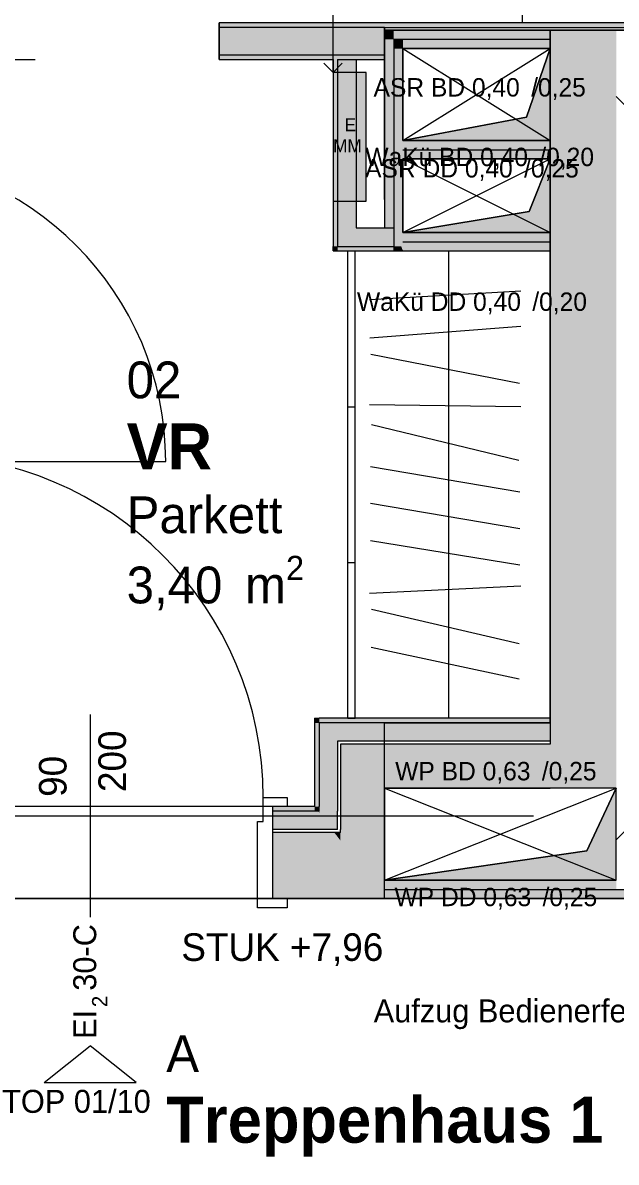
# Model space of a CAD drawing. Header units: metres. Extents: x -4 to 206, y -18 to 45.
# Drawn here: x 7.311 to 8.925, y -6.941 to -3.845 of the extents above; entities that cross this region are included whole.
import ezdxf

# ---------------------------------------------------------------- set-up
doc = ezdxf.new("R2010")
doc.units = ezdxf.units.M
doc.header["$MEASUREMENT"] = 0
for name, pattern in [('Achse', [0.004, 0.002, -0.001, 0, -0.001]), ('Strichlinie eng', [0.002, 0.0015, -0.0005]), ('Untersicht', [0.001, 0.0005, -0.0005])]:
    doc.linetypes.add(name, pattern=pattern)
for name, color, linetype in [('2._2.Stock PP STG1_4_000 Achsraster', 7, 'Continuous'), ('2._2.Stock PP STG1_4_120 Wand Innen tragend', 7, 'Continuous'), ('2._2.Stock PP STG1_4_130 Wand Innen', 7, 'Continuous'), ('2._2.Stock PP STG1_4_170 Schachtwände', 7, 'Continuous'), ('2._2.Stock PP STG1_4_220 Bodenaufbau', 7, 'Continuous'), ('2._2.Stock PP STG1_4_270 Deckendurchbruchsymbol', 7, 'Continuous'), ('2._2.Stock PP STG1_4_510 Möblierung', 7, 'Continuous'), ('2._2.Stock PP STG1_4_630 Elektrische Installation', 7, 'Continuous'), ('2._2.Stock PP STG1_4_810 Raum', 7, 'Continuous'), ('2._2.Stock PP STG1_4_815 Raumbegrenzung', 7, 'Continuous'), ('2._2.Stock PP STG1_4_910 Allgemein Bemaßung.x', 7, 'Continuous'), ('2._2.Stock PP STG1_4_945 Einreichplan Beschriftung', 7, 'Continuous'), ('2._2.Stock PP STG1_4_950 Polierplan Bemaßung', 7, 'Continuous')]:
    doc.layers.add(name, color=color, linetype=linetype)
doc.styles.add('ERSTELLTER_STIL_2', font='')
doc.styles.add('ERSTELLTER_STIL_6', font='')
doc.styles.get('ERSTELLTER_STIL_2').set_extended_font_data('Eurostile')
doc.styles.get('ERSTELLTER_STIL_6').set_extended_font_data('Eurostile', bold=True)

msp = doc.modelspace()

# ---------------------------------------------------------------- hatches: boundary and pattern name
at = {"layer": '2._2.Stock PP STG1_4_120 Wand Innen tragend', "linetype": 'Continuous', "lineweight": 13, "true_color": 0x3f7f02}
for points in [[(8.745, -4.045), (8.925, -4.045), (8.745, -3.865)], [(8.745, -3.865), (8.925, -4.045), (8.925, -3.865)], [(8.745, -4.045), (8.745, -5.925), (8.925, -5.925), (8.925, -4.045)], [(8.295, -5.805), (8.175, -5.805), (8.295, -5.925)], [(8.295, -5.925), (8.175, -5.805), (8.175, -5.925)], [(8.295, -5.925), (8.745, -5.925), (8.745, -5.805), (8.295, -5.805)], [(8.295, -6.045), (8.295, -5.925), (8.175, -5.925), (8.175, -6.045)], [(7.99, -6.225), (8.175, -6.225), (8.175, -6.0671), (8.1582, -6.045), (7.99, -6.045)], [(8.1582, -6.045), (8.1675, -6.0572), (8.1675, -6.045)], [(8.1675, -6.045), (8.1675, -6.0572), (8.175, -6.0671), (8.175, -6.045)], [(8.295, -6.045), (8.175, -6.045), (8.175, -6.0671), (8.295, -6.225)], [(8.175, -6.0671), (8.175, -6.225), (8.295, -6.225)]]:
    msp.add_hatch(color=76, dxfattribs=at).paths.add_polyline_path(points)
at = {"layer": '2._2.Stock PP STG1_4_120 Wand Innen tragend', "linetype": 'Continuous', "lineweight": 13, "true_color": 0xfb02fe}
for points in [[(8.1175, -5.735), (8.105, -5.735), (8.1175, -5.7475)], [(8.105, -5.7475), (8.1175, -5.7475), (8.105, -5.735)], [(8.105, -5.975), (8.1175, -5.975), (8.1175, -5.7475), (8.105, -5.7475)], [(8.1175, -5.7475), (8.745, -5.7475), (8.745, -5.735), (8.1175, -5.735)], [(7.99, -5.9875), (8.105, -5.9875), (8.105, -5.975), (7.99, -5.975)], [(8.1175, -5.975), (8.105, -5.975), (8.1145, -5.9875), (8.1175, -5.9875)], [(8.1145, -5.9875), (8.105, -5.975), (8.105, -5.9875)]]:
    msp.add_hatch(color=6, dxfattribs=at).paths.add_polyline_path(points)
at = {"layer": '2._2.Stock PP STG1_4_120 Wand Innen tragend', "linetype": 'Continuous', "lineweight": 13, "true_color": 0xffaa00}
for points in [[(8.1675, -5.7475), (8.1175, -5.7475), (8.1675, -5.7975)], [(8.1675, -5.7975), (8.1175, -5.7475), (8.1175, -5.7975)], [(8.1675, -5.7975), (8.745, -5.7975), (8.745, -5.7475), (8.1675, -5.7475)], [(8.1675, -5.9875), (8.1675, -5.7975), (8.1175, -5.7975), (8.1175, -5.9875)], [(7.99, -6.0375), (8.1175, -6.0375), (8.1175, -5.9914), (8.1145, -5.9875), (7.99, -5.9875)], [(8.1145, -5.9875), (8.1175, -5.9914), (8.1175, -5.9875)], [(8.1675, -6.0375), (8.1675, -5.9875), (8.1175, -5.9875), (8.1175, -5.9914), (8.1525, -6.0375)], [(8.1175, -6.0375), (8.1525, -6.0375), (8.1175, -5.9914)]]:
    msp.add_hatch(color=40, dxfattribs=at).paths.add_polyline_path(points)
at = {"layer": '2._2.Stock PP STG1_4_130 Wand Innen', "linetype": 'Continuous', "lineweight": 13, "true_color": 0xfb02fe}
for points in [[(8.295, -3.845), (7.845, -3.845), (7.845, -3.8575), (8.295, -3.8575)], [(9.37, -3.845), (8.295, -3.845), (8.295, -3.8575), (9.37, -3.8575)], [(7.845, -3.945), (8.295, -3.945), (8.295, -3.9325), (7.845, -3.9325)], [(8.155, -3.945), (8.155, -4.4525), (8.1675, -4.4525), (8.1675, -3.945)], [(8.1675, -4.4525), (8.155, -4.4525), (8.155, -4.465)], [(8.1675, -4.4525), (8.155, -4.465), (8.1675, -4.465)], [(8.32, -4.4525), (8.1675, -4.4525), (8.1675, -4.465), (8.32, -4.465)]]:
    msp.add_hatch(color=6, dxfattribs=at).paths.add_polyline_path(points)
at = {"layer": '2._2.Stock PP STG1_4_130 Wand Innen', "linetype": 'Continuous', "lineweight": 13, "true_color": 0xffaa00}
for points in [[(8.295, -3.8575), (7.845, -3.8575), (7.845, -3.9325), (8.295, -3.9325)], [(8.1675, -3.945), (8.1675, -4.4025), (8.2175, -4.4025), (8.2175, -3.945)], [(8.2175, -4.4025), (8.1675, -4.4025), (8.1675, -4.4525)], [(8.2175, -4.4025), (8.1675, -4.4525), (8.2175, -4.4525)], [(8.32, -4.4025), (8.2175, -4.4025), (8.2175, -4.4525), (8.32, -4.4525)]]:
    msp.add_hatch(color=40, dxfattribs=at).paths.add_polyline_path(points)
at = {"layer": '2._2.Stock PP STG1_4_170 Schachtwände', "linetype": 'Continuous', "lineweight": 13, "true_color": 0xfb02fe}
for points in [[(8.295, -3.89), (8.32, -3.89), (8.295, -3.865)], [(8.32, -3.865), (8.295, -3.865), (8.32, -3.89)], [(8.32, -3.89), (8.745, -3.89), (8.745, -3.865), (8.32, -3.865)], [(8.295, -4.325), (8.32, -4.395), (8.32, -3.89), (8.295, -3.89)], [(8.345, -3.915), (8.32, -3.89), (8.32, -3.915)], [(8.345, -3.89), (8.32, -3.89), (8.345, -3.915)], [(8.345, -3.915), (8.745, -3.915), (8.745, -3.89), (8.345, -3.89)], [(8.32, -3.915), (8.32, -4.395), (8.345, -4.465), (8.345, -3.915)], [(8.345, -4.19), (8.745, -4.19), (8.745, -4.165), (8.345, -4.165)], [(8.345, -4.215), (8.745, -4.215), (8.745, -4.19), (8.345, -4.19)], [(8.32, -4.395), (8.295, -4.325), (8.295, -4.4025), (8.32, -4.4025)], [(8.32, -4.4025), (8.3227, -4.4025), (8.32, -4.395)], [(8.32, -4.4525), (8.3405, -4.4525), (8.3227, -4.4025), (8.32, -4.4025)], [(8.345, -4.44), (8.745, -4.44), (8.745, -4.415), (8.345, -4.415)], [(8.3405, -4.4525), (8.32, -4.4525), (8.32, -4.465), (8.345, -4.465)], [(8.345, -4.465), (8.745, -4.465), (8.745, -4.44), (8.345, -4.44)], [(8.925, -6.175), (8.295, -6.175), (8.295, -6.2), (8.925, -6.2)], [(8.95, -6.2), (8.295, -6.2), (8.295, -6.225), (8.95, -6.225)]]:
    msp.add_hatch(color=6, dxfattribs=at).paths.add_polyline_path(points)
at = {"layer": '2._2.Stock PP STG1_4_270 Deckendurchbruchsymbol', "linetype": 'Continuous', "lineweight": 0}
for points in [[(8.345, -4.165), (8.745, -4.165), (8.745, -3.915), (8.6811, -4.1011)], [(8.345, -4.415), (8.745, -4.415), (8.745, -4.215), (8.6879, -4.3579)], [(8.295, -6.175), (8.925, -6.175), (8.925, -5.925), (8.8448, -6.0948)]]:
    msp.add_hatch(color=8, dxfattribs=at).paths.add_polyline_path(points)
at = {"layer": '2._2.Stock PP STG1_4_630 Elektrische Installation', "linetype": 'Continuous', "lineweight": 0, "true_color": 0x3f1b00}
msp.add_hatch(color=28, dxfattribs=at).paths.add_polyline_path([(8.245, -3.98), (8.155, -3.98), (8.155, -4.33), (8.245, -4.33)])
msp.add_hatch(color=28, dxfattribs=at).paths.add_polyline_path([(8.245, -3.98), (8.155, -3.98), (8.155, -4.33), (8.245, -4.33)])

# ---------------------------------------------------------------- linework, layer by layer
at = {"layer": '2._2.Stock PP STG1_4_000 Achsraster', "color": 5, "linetype": 'Achse', "lineweight": 0, "ltscale": 1000}
msp.add_line((-1.5, -6), (21, -6), dxfattribs=at)
at = {"layer": '2._2.Stock PP STG1_4_120 Wand Innen tragend', "color": 7, "linetype": 'Continuous', "lineweight": 13, "ltscale": 1000}
for p, q in [((7.495, -5.725), (7.495, -6.275)), ((8.1675, -5.7475), (8.1175, -5.7475)), ((8.1175, -5.7475), (8.1175, -5.7975)), ((8.1675, -5.7475), (8.1175, -5.7475)), ((8.745, -5.7475), (8.1675, -5.7475)), ((8.1175, -5.7975), (8.1175, -5.975)), ((8.175, -5.7975), (8.1675, -5.7975)), ((8.1675, -5.7975), (8.1675, -5.805)), ((8.175, -5.7975), (8.1675, -5.7975)), ((8.1675, -5.805), (8.1675, -5.9875)), ((8.745, -5.7975), (8.175, -5.7975)), ((7.965, -6.015), (7.965, -5.95)), ((7.965, -5.95), (8.03, -5.95)), ((7.99, -5.975), (7.99, -5.9875)), ((8.03, -5.975), (7.99, -5.975)), ((7.99, -5.975), (7.99, -6.225)), ((7.99, -5.975), (7.99, -5.9875)), ((7.99, -5.975), (7.99, -5.9875)), ((8.03, -5.95), (8.03, -5.975)), ((8.1175, -5.9875), (8.1175, -5.975)), ((8.1175, -5.9875), (8.1175, -5.975)), ((8.1145, -5.9875), (7.99, -5.9875)), ((7.99, -5.9875), (7.99, -6.0375)), ((7.99, -5.9875), (7.99, -6.0375)), ((7.99, -5.9875), (7.99, -6.0375)), ((8.1175, -5.9875), (8.1145, -5.9875)), ((8.1675, -6.0375), (8.1675, -5.9875)), ((8.1675, -6.0375), (8.1675, -5.9875)), ((7.95, -6.25), (7.95, -6.015)), ((7.95, -6.015), (7.965, -6.015)), ((8.1525, -6.0375), (7.99, -6.0375)), ((7.99, -6.0375), (7.99, -6.045)), ((7.99, -6.0375), (7.99, -6.045)), ((7.99, -6.0375), (7.99, -6.045)), ((8.1675, -6.0375), (8.1525, -6.0375)), ((8.03, -6.25), (7.95, -6.25)), ((7.99, -6.225), (8.03, -6.225)), ((8.03, -6.225), (8.03, -6.25))]:
    msp.add_line(p, q, dxfattribs=at)
at = {"layer": '2._2.Stock PP STG1_4_120 Wand Innen tragend', "color": 7, "linetype": 'Continuous', "lineweight": 18, "ltscale": 1000}
for p, q in [((8.295, -5.805), (8.175, -5.805)), ((8.175, -5.805), (8.175, -5.925)), ((8.295, -5.805), (8.175, -5.805)), ((8.745, -5.805), (8.295, -5.805)), ((8.175, -5.925), (8.175, -6.0375)), ((8.175, -6.045), (8.175, -6.0375)), ((8.175, -6.045), (8.175, -6.0375)), ((8.1582, -6.045), (7.99, -6.045)), ((7.99, -6.045), (7.99, -6.225)), ((7.99, -6.045), (7.99, -6.225)), ((7.99, -6.045), (7.99, -6.225)), ((8.1675, -6.045), (8.1582, -6.045)), ((8.175, -6.045), (8.1675, -6.045))]:
    msp.add_line(p, q, dxfattribs=at)
at = {"layer": '2._2.Stock PP STG1_4_120 Wand Innen tragend', "color": 8, "linetype": 'Continuous', "lineweight": 13, "ltscale": 1000}
for p, q in [((7.99, -5.975), (7, -5.975)), ((7.99, -6.225), (7, -6.225))]:
    msp.add_line(p, q, dxfattribs=at)
at = {"layer": '2._2.Stock PP STG1_4_120 Wand Innen tragend', "color": 7, "linetype": 'Continuous', "lineweight": 18, "ltscale": 1000, "flags": 128}
for points in [[(8.745, -3.865), (8.745, -4.045)], [(9.37, -3.865), (8.745, -3.865)], [(8.745, -4.045), (8.745, -5.805)], [(8.295, -6.045), (8.295, -5.925)], [(8.295, -5.925), (8.745, -5.925)], [(8.925, -5.925), (8.745, -5.925)], [(8.295, -6.225), (8.295, -6.045)], [(7.99, -6.225), (8.295, -6.225)]]:
    msp.add_lwpolyline(points, dxfattribs=at)
at = {"layer": '2._2.Stock PP STG1_4_120 Wand Innen tragend', "color": 7, "linetype": 'Continuous', "lineweight": 13, "ltscale": 1000, "flags": 128}
for points in [[(8.105, -5.735), (8.1175, -5.735)], [(8.105, -5.735), (8.105, -5.975)], [(8.745, -5.735), (8.1175, -5.735)], [(8.745, -5.735), (8.745, -5.7475)], [(8.745, -5.7475), (8.745, -5.7975)], [(8.745, -5.7975), (8.745, -5.805)], [(8.105, -5.975), (7.99, -5.975)]]:
    msp.add_lwpolyline(points, dxfattribs=at)
at = {"layer": '2._2.Stock PP STG1_4_120 Wand Innen tragend', "color": 7, "linetype": 'Continuous', "lineweight": 13, "ltscale": 1000}
msp.add_arc((7.035, -5.95), 0.93, 0, 90, dxfattribs=at)
at = {"layer": '2._2.Stock PP STG1_4_130 Wand Innen', "color": 7, "linetype": 'Continuous', "lineweight": 18, "ltscale": 1000}
for p, q in [((8.295, -3.8575), (7.845, -3.8575)), ((8.295, -3.8575), (9.37, -3.8575)), ((7.845, -3.9325), (8.295, -3.9325)), ((8.1675, -3.945), (8.1675, -4.4025)), ((8.2175, -3.945), (8.2175, -4.325)), ((8.2175, -4.325), (8.2175, -4.4025)), ((8.2175, -4.325), (8.2175, -4.4025)), ((8.295, -4.325), (8.295, -4.4025)), ((8.295, -4.325), (8.295, -4.4025)), ((8.32, -4.395), (8.32, -4.4025)), ((8.1675, -4.4025), (8.1675, -4.4525)), ((8.1675, -4.4025), (8.1675, -4.4525)), ((8.2175, -4.4025), (8.295, -4.4025)), ((8.295, -4.4025), (8.32, -4.4025)), ((8.295, -4.4025), (8.295, -4.4025)), ((8.295, -4.4025), (8.32, -4.4025)), ((8.32, -4.4025), (8.32, -4.4525)), ((8.32, -4.4025), (8.32, -4.4525)), ((8.1675, -4.4525), (8.2175, -4.4525)), ((8.2175, -4.4525), (8.32, -4.4525)), ((8.32, -4.4525), (8.32, -4.465)), ((8.32, -4.4525), (8.32, -4.465))]:
    msp.add_line(p, q, dxfattribs=at)
at = {"layer": '2._2.Stock PP STG1_4_130 Wand Innen', "color": 7, "linetype": 'Continuous', "lineweight": 13, "ltscale": 1000}
msp.add_line((6.87, -5.0371), (7.7, -5.0371), dxfattribs=at)
at = {"layer": '2._2.Stock PP STG1_4_130 Wand Innen', "color": 7, "linetype": 'Continuous', "lineweight": 18, "ltscale": 1000, "flags": 128}
for points in [[(8.295, -3.845), (7.845, -3.845)], [(7.845, -3.845), (7.845, -3.945)], [(9.37, -3.845), (8.295, -3.845)], [(8.295, -3.8575), (8.295, -3.865)], [(8.295, -3.945), (8.295, -3.8575)], [(8.295, -3.865), (9.37, -3.865)], [(7.845, -3.945), (8.155, -3.945)], [(8.155, -3.945), (8.155, -4.4525)], [(8.1675, -3.945), (8.295, -3.945)], [(8.1675, -3.945), (8.2175, -3.945)], [(8.2175, -3.945), (8.295, -3.945)], [(8.295, -4.325), (8.295, -3.945)], [(8.155, -4.465), (8.155, -4.4525)], [(8.155, -4.465), (8.32, -4.465)], [(8.345, -4.465), (8.32, -4.465)]]:
    msp.add_lwpolyline(points, dxfattribs=at)
at = {"layer": '2._2.Stock PP STG1_4_130 Wand Innen', "color": 7, "linetype": 'Continuous', "lineweight": 13, "ltscale": 1000}
msp.add_arc((6.87, -5.0371), 0.83, 0, 90, dxfattribs=at)
at = {"layer": '2._2.Stock PP STG1_4_170 Schachtwände', "color": 7, "linetype": 'Continuous', "lineweight": 18, "ltscale": 1000}
for p, q in [((8.345, -3.89), (8.32, -3.89)), ((8.32, -3.89), (8.32, -3.915)), ((8.745, -3.89), (8.345, -3.89)), ((8.32, -3.915), (8.32, -4.395)), ((8.345, -4.19), (8.745, -4.19)), ((8.345, -4.44), (8.745, -4.44)), ((8.295, -6.2), (8.925, -6.2)), ((8.925, -6.2), (8.95, -6.2))]:
    msp.add_line(p, q, dxfattribs=at)
at = {"layer": '2._2.Stock PP STG1_4_170 Schachtwände', "color": 7, "linetype": 'Continuous', "lineweight": 18, "ltscale": 1000, "flags": 128}
for points in [[(8.295, -3.865), (8.295, -3.89)], [(8.745, -3.865), (8.295, -3.865)], [(8.745, -3.865), (8.745, -3.89)], [(8.295, -3.89), (8.295, -4.325)], [(8.745, -3.89), (8.745, -3.915)], [(8.345, -3.915), (8.745, -3.915)], [(8.345, -4.165), (8.345, -3.915)], [(8.745, -4.165), (8.345, -4.165)], [(8.745, -4.215), (8.745, -4.165)], [(8.345, -4.215), (8.745, -4.215)], [(8.345, -4.415), (8.345, -4.215)], [(8.745, -4.415), (8.345, -4.415)], [(8.745, -4.465), (8.745, -4.415)], [(8.345, -4.465), (8.745, -4.465)], [(8.925, -6.175), (8.295, -6.175)], [(8.295, -6.2), (8.295, -6.175)], [(8.295, -6.225), (8.295, -6.2)], [(8.295, -6.225), (8.975, -6.225)]]:
    msp.add_lwpolyline(points, dxfattribs=at)
at = {"layer": '2._2.Stock PP STG1_4_220 Bodenaufbau', "color": 7, "linetype": 'Continuous', "lineweight": 13, "ltscale": 1000, "true_color": 0xf4f4f4, "flags": 128}
for points in [[(6.835, -8.775), (6.835, -6.225), (8.295, -6.225), (8.295, -5.7475), (8.745, -5.7475), (8.745, -3.865), (11.105, -3.865), (11.105, -6.225), (13.385, -6.225), (13.385, -8.775)], [(6.835, -8.775), (8.105, -8.775), (8.105, -7.555), (12.165, -7.555), (12.165, -8.775), (13.385, -8.775), (13.385, -6.225), (11.105, -6.225), (11.105, -6.045), (8.975, -6.045), (8.975, -6.225), (6.835, -6.225)]]:
    msp.add_lwpolyline(points, close=True, dxfattribs=at)
at = {"layer": '2._2.Stock PP STG1_4_270 Deckendurchbruchsymbol', "color": 7, "linetype": 'Strichlinie eng', "lineweight": 13, "ltscale": 1000}
for p, q in [((8.345, -4.165), (8.745, -3.915)), ((8.345, -3.915), (8.745, -4.165)), ((10.905, -4.045), (8.925, -6.065)), ((10.905, -6.065), (8.925, -4.045)), ((8.345, -4.415), (8.745, -4.215)), ((8.345, -4.215), (8.745, -4.415)), ((8.295, -6.175), (8.925, -5.925)), ((8.295, -5.925), (8.925, -6.175))]:
    msp.add_line(p, q, dxfattribs=at)
at = {"layer": '2._2.Stock PP STG1_4_270 Deckendurchbruchsymbol', "color": 7, "linetype": 'Continuous', "lineweight": 13, "ltscale": 1000, "flags": 128}
for points in [[(8.6811, -4.1011), (8.745, -3.915), (8.345, -3.915), (8.345, -4.165)], [(8.345, -4.165), (8.745, -4.165), (8.745, -3.915), (8.6811, -4.1011)], [(8.6879, -4.3579), (8.745, -4.215), (8.345, -4.215), (8.345, -4.415)], [(8.345, -4.415), (8.745, -4.415), (8.745, -4.215), (8.6879, -4.3579)], [(8.8448, -6.0948), (8.925, -5.925), (8.295, -5.925), (8.295, -6.175)], [(8.295, -6.175), (8.925, -6.175), (8.925, -5.925), (8.8448, -6.0948)]]:
    msp.add_lwpolyline(points, close=True, dxfattribs=at)
at = {"layer": '2._2.Stock PP STG1_4_270 Deckendurchbruchsymbol', "color": 7, "linetype": 'Strichlinie eng', "lineweight": 13, "ltscale": 1000, "flags": 128}
for points in [[(8.745, -4.165), (8.745, -3.915), (8.345, -3.915), (8.345, -4.165)], [(8.745, -4.415), (8.745, -4.215), (8.345, -4.215), (8.345, -4.415)], [(8.925, -6.175), (8.925, -5.925), (8.295, -5.925), (8.295, -6.175)]]:
    msp.add_lwpolyline(points, close=True, dxfattribs=at)
at = {"layer": '2._2.Stock PP STG1_4_510 Möblierung', "color": 8, "linetype": 'Continuous', "lineweight": 13, "ltscale": 1000, "true_color": 0x7e7f7f}
for p, q in [((8.215, -5.735), (8.215, -4.465)), ((8.47, -5.735), (8.47, -4.465)), ((8.2544, -4.597), (8.6656, -4.573)), ((8.2546, -4.7009), (8.6654, -4.6691)), ((8.2578, -4.7458), (8.6622, -4.8242)), ((8.195, -4.8883), (8.215, -4.8883)), ((8.254, -4.882), (8.666, -4.888)), ((8.2598, -4.9368), (8.6602, -5.0332)), ((8.2569, -5.0505), (8.6631, -5.1195)), ((8.2569, -5.1505), (8.6631, -5.2195)), ((8.2567, -5.252), (8.6633, -5.318)), ((8.195, -5.3117), (8.215, -5.3117)), ((8.2543, -5.3946), (8.6657, -5.3754)), ((8.2593, -5.4385), (8.6607, -5.5315)), ((8.2586, -5.5419), (8.6614, -5.6281)), ((8.195, -5.735), (8.215, -5.735))]:
    msp.add_line(p, q, dxfattribs=at)
at = {"layer": '2._2.Stock PP STG1_4_510 Möblierung', "color": 8, "linetype": 'Continuous', "lineweight": 13, "ltscale": 1000, "true_color": 0x7e7f7f, "flags": 128}
for points in [[(8.67, -3.845), (8.67, -2.335), (9.37, -2.335), (9.37, -3.845)], [(8.195, -5.735), (8.195, -4.465), (8.745, -4.465), (8.745, -5.735)]]:
    msp.add_lwpolyline(points, close=True, dxfattribs=at)
at = {"layer": '2._2.Stock PP STG1_4_630 Elektrische Installation', "color": 7, "linetype": 'Continuous', "lineweight": 13, "ltscale": 1000, "flags": 128}
msp.add_lwpolyline([(8.245, -3.98), (8.155, -3.98), (8.155, -4.33), (8.245, -4.33)], close=True, dxfattribs=at)
msp.add_lwpolyline([(8.245, -3.98), (8.155, -3.98), (8.155, -4.33), (8.245, -4.33)], close=True, dxfattribs=at)
at = {"layer": '2._2.Stock PP STG1_4_815 Raumbegrenzung', "color": 8, "linetype": 'Untersicht', "lineweight": 13, "ltscale": 1000, "flags": 128}
msp.add_lwpolyline([(6.845, -3.945), (7.845, -3.945), (7.845, -3.845)], dxfattribs=at)
at = {"layer": '2._2.Stock PP STG1_4_910 Allgemein Bemaßung.x', "color": 7, "linetype": 'Continuous', "lineweight": 13, "ltscale": 1000}
for p, q in [((7.37, -6.725), (7.495, -6.625)), ((7.62, -6.725), (7.495, -6.625)), ((7.37, -6.725), (7.62, -6.725))]:
    msp.add_line(p, q, dxfattribs=at)
at = {"layer": '2._2.Stock PP STG1_4_945 Einreichplan Beschriftung', "color": 92, "linetype": 'Continuous', "lineweight": 13, "ltscale": 1000}
for q in [(8.155, -3.8225), (8.13, -3.955), (8.18, -3.955)]:
    msp.add_line((8.155, -3.98), q, dxfattribs=at)

# ---------------------------------------------------------------- texts
at = {"layer": '2._2.Stock PP STG1_4_120 Wand Innen tragend', "color": 7, "linetype": 'Continuous', "lineweight": 13, "attachment_point": 9, "rotation": 90, "style": 'ERSTELLTER_STIL_2'}
for s, insert, char_height in [('\\A1;{\\pqr;\\pt0;\\fEurostile|b0|i0|c0|p0;\\W1.000000;200}', (7.593, -5.768), 0.075), ('\\A1;{\\pqr;\\pt0;\\fEurostile|b0|i0|c0|p0;\\W1.000000;90}', (7.4314, -5.837), 0.075), ('\\A1;{\\pqr;\\pt0;\\fEurostile|b0|i0|c0|p0;\\W1.000000;30-C}', (7.512, -6.2942), 0.0625), ('\\A1;{\\pqr;\\pt0;\\fEurostile|b0|i0|c0|p0;\\W1.000000;2}', (7.5414, -6.4889), 0.041667), ('\\A1;{\\pqr;\\pt0;\\fEurostile|b0|i0|c0|p0;\\W1.000000;EI}', (7.5114, -6.5273), 0.0625)]:
    msp.add_mtext(s, dxfattribs=dict(at, insert=insert, char_height=char_height))
at = {"layer": '2._2.Stock PP STG1_4_120 Wand Innen tragend', "color": 7, "linetype": 'Continuous', "lineweight": 13, "insert": (8.2917, -6.4082), "char_height": 0.075, "attachment_point": 9, "style": 'ERSTELLTER_STIL_2'}
msp.add_mtext('\\A1;{\\pqr;\\pt0;\\fEurostile|b0|i0|c0|p0;\\W1.000000;STUK +7,96}', dxfattribs=at)
at = {"layer": '2._2.Stock PP STG1_4_270 Deckendurchbruchsymbol', "color": 1, "linetype": 'Continuous', "lineweight": 0, "char_height": 0.05, "attachment_point": 8, "style": 'ERSTELLTER_STIL_2'}
for s, insert in [('\\A1;{\\pqc;\\pt0;\\fEurostile|b0|i0|c0|p0;\\W1.000000;ASR BD 0,40\\fEurostile|b0|i0|c0|p0;\\W1.000000;\\A1{\\H.66x;\\S^  ;}\\fEurostile|b0|i0|c0|p0;\\W1.000000; /0,25\\fEurostile|b0|i0|c0|p0;\\W1.000000;\\A1{\\H.66x;\\S^  ;}\\fEurostile|b0|i0|c0|p0;\\W1.000000;\\fEurostile|b0|i0|c0|p0;\\W1.000000;\\A1{\\H.66x;\\S^  ;}}', (8.566, -4.06)), ('\\A1;{\\pqc;\\pt0;\\fEurostile|b0|i0|c0|p0;\\W1.000000;WaKü BD 0,40\\fEurostile|b0|i0|c0|p0;\\W1.000000;\\A1{\\H.66x;\\S^  ;}\\fEurostile|b0|i0|c0|p0;\\W1.000000; /0,20\\fEurostile|b0|i0|c0|p0;\\W1.000000;\\A1{\\H.66x;\\S^  ;}\\fEurostile|b0|i0|c0|p0;\\W1.000000;\\fEurostile|b0|i0|c0|p0;\\W1.000000;\\A1{\\H.66x;\\S^  ;}}', (8.566, -4.2491)), ('\\A1;{\\pqc;\\pt0;\\fEurostile|b0|i0|c0|p0;\\W1.000000;ASR DD 0,40\\fEurostile|b0|i0|c0|p0;\\W1.000000;\\A1{\\H.66x;\\S^  ;}\\fEurostile|b0|i0|c0|p0;\\W1.000000; /0,25\\fEurostile|b0|i0|c0|p0;\\W1.000000;\\A1{\\H.66x;\\S^  ;}\\fEurostile|b0|i0|c0|p0;\\W1.000000;\\fEurostile|b0|i0|c0|p0;\\W1.000000;\\A1{\\H.66x;\\S^  ;}}', (8.545, -4.28)), ('\\A1;{\\pqc;\\pt0;\\fEurostile|b0|i0|c0|p0;\\W1.000000;WaKü DD 0,40\\fEurostile|b0|i0|c0|p0;\\W1.000000;\\A1{\\H.66x;\\S^  ;}\\fEurostile|b0|i0|c0|p0;\\W1.000000; /0,20\\fEurostile|b0|i0|c0|p0;\\W1.000000;\\A1{\\H.66x;\\S^  ;}\\fEurostile|b0|i0|c0|p0;\\W1.000000;\\fEurostile|b0|i0|c0|p0;\\W1.000000;\\A1{\\H.66x;\\S^  ;}}', (8.545, -4.6424)), ('\\A1;{\\pqc;\\pt0;\\fEurostile|b0|i0|c0|p0;\\W1.000000;WP BD 0,63\\fEurostile|b0|i0|c0|p0;\\W1.000000;\\A1{\\H.66x;\\S^  ;}\\fEurostile|b0|i0|c0|p0;\\W1.000000; /0,25\\fEurostile|b0|i0|c0|p0;\\W1.000000;\\A1{\\H.66x;\\S^  ;}\\fEurostile|b0|i0|c0|p0;\\W1.000000;\\fEurostile|b0|i0|c0|p0;\\W1.000000;\\A1{\\H.66x;\\S^  ;}}', (8.61, -5.9181)), ('\\A1;{\\pqc;\\pt0;\\fEurostile|b0|i0|c0|p0;\\W1.000000;WP DD 0,63\\fEurostile|b0|i0|c0|p0;\\W1.000000;\\A1{\\H.66x;\\S^  ;}\\fEurostile|b0|i0|c0|p0;\\W1.000000; /0,25\\fEurostile|b0|i0|c0|p0;\\W1.000000;\\A1{\\H.66x;\\S^  ;}\\fEurostile|b0|i0|c0|p0;\\W1.000000;\\fEurostile|b0|i0|c0|p0;\\W1.000000;\\A1{\\H.66x;\\S^  ;}}', (8.61, -6.2601))]:
    msp.add_mtext(s, dxfattribs=dict(at, insert=insert))
at = {"layer": '2._2.Stock PP STG1_4_630 Elektrische Installation', "color": 7, "linetype": 'Continuous', "lineweight": 13, "char_height": 0.035, "style": 'ERSTELLTER_STIL_2'}
for s, insert, attachment_point in [('\\A1;{\\pql;\\fEurostile|b0|i0|c0|p0;\\W1.000000;E}', (8.1862, -4.1397), 7), ('\\A1;{\\pql;\\fEurostile|b0|i0|c0|p0;\\W1.000000;MM}', (8.155, -4.1616), 1)]:
    msp.add_mtext(s, dxfattribs=dict(at, insert=insert, attachment_point=attachment_point))
at = {"layer": '2._2.Stock PP STG1_4_810 Raum', "color": 7, "linetype": 'Continuous', "lineweight": 13, "attachment_point": 1}
for s, insert, char_height, style in [('\\A1;{\\pql;\\pt0;\\fEurostile|b0|i0|c0|p0;\\W1.000000;02}', (7.5938, -4.7654), 0.1, 'ERSTELLTER_STIL_2'), ('\\A1;{\\pql;\\pt0;\\fEurostile|b1|i0|c0|p0;\\W1.000000;VR}', (7.5938, -4.9336), 0.125, 'ERSTELLTER_STIL_6'), ('\\A1;{\\pql;\\pt0;\\fEurostile|b0|i0|c0|p0;\\W1.000000;Parkett}', (7.5938, -5.132), 0.1, 'ERSTELLTER_STIL_2'), ('\\A1;{\\pql;\\pt0,0.05;\\fEurostile|b0|i0|c0|p0;\\W1.000000;3,40\\fEurostile|b0|i0|c0|p0;\\W1.000000;\\A1{\\H.66x;\\S^  ;}\\fEurostile|b0|i0|c0|p0;\\W1.000000; m\\fEurostile|b0|i0|c0|p0;\\W1.000000;\\A1{\\H.66x;\\S2^  ;}}', (7.5938, -5.2935), 0.1, 'ERSTELLTER_STIL_2'), ('\\A1;{\\pql;\\pt0;\\fEurostile|b0|i0|c0|p0;\\W1.000000;A}', (7.7015, -6.5962), 0.1, 'ERSTELLTER_STIL_2'), ('\\A1;{\\pql;\\pt0;\\fEurostile|b1|i0|c0|p0;\\W1.000000;Treppenhaus 1}', (7.7015, -6.7633), 0.125, 'ERSTELLTER_STIL_6')]:
    msp.add_mtext(s, dxfattribs=dict(at, insert=insert, char_height=char_height, style=style))
at = {"layer": '2._2.Stock PP STG1_4_910 Allgemein Bemaßung.x', "color": 7, "linetype": 'Continuous', "lineweight": 13, "insert": (7.2552, -6.7763), "char_height": 0.0625, "attachment_point": 4, "style": 'ERSTELLTER_STIL_2'}
msp.add_mtext('\\A1;{\\pql;\\fEurostile|b0|i0|c0|p0;\\W1.000000;TOP 01/10}', dxfattribs=at)
at = {"layer": '2._2.Stock PP STG1_4_950 Polierplan Bemaßung', "color": 7, "linetype": 'Continuous', "lineweight": 13, "insert": (8.2655, -6.58), "char_height": 0.0625, "attachment_point": 7, "style": 'ERSTELLTER_STIL_2'}
msp.add_mtext('\\A1;{\\pql;\\fEurostile|b0|i0|c0|p0;\\W1.000000;Aufzug Bedienerfeld}', dxfattribs=at)

doc.saveas('drawing.dxf')
